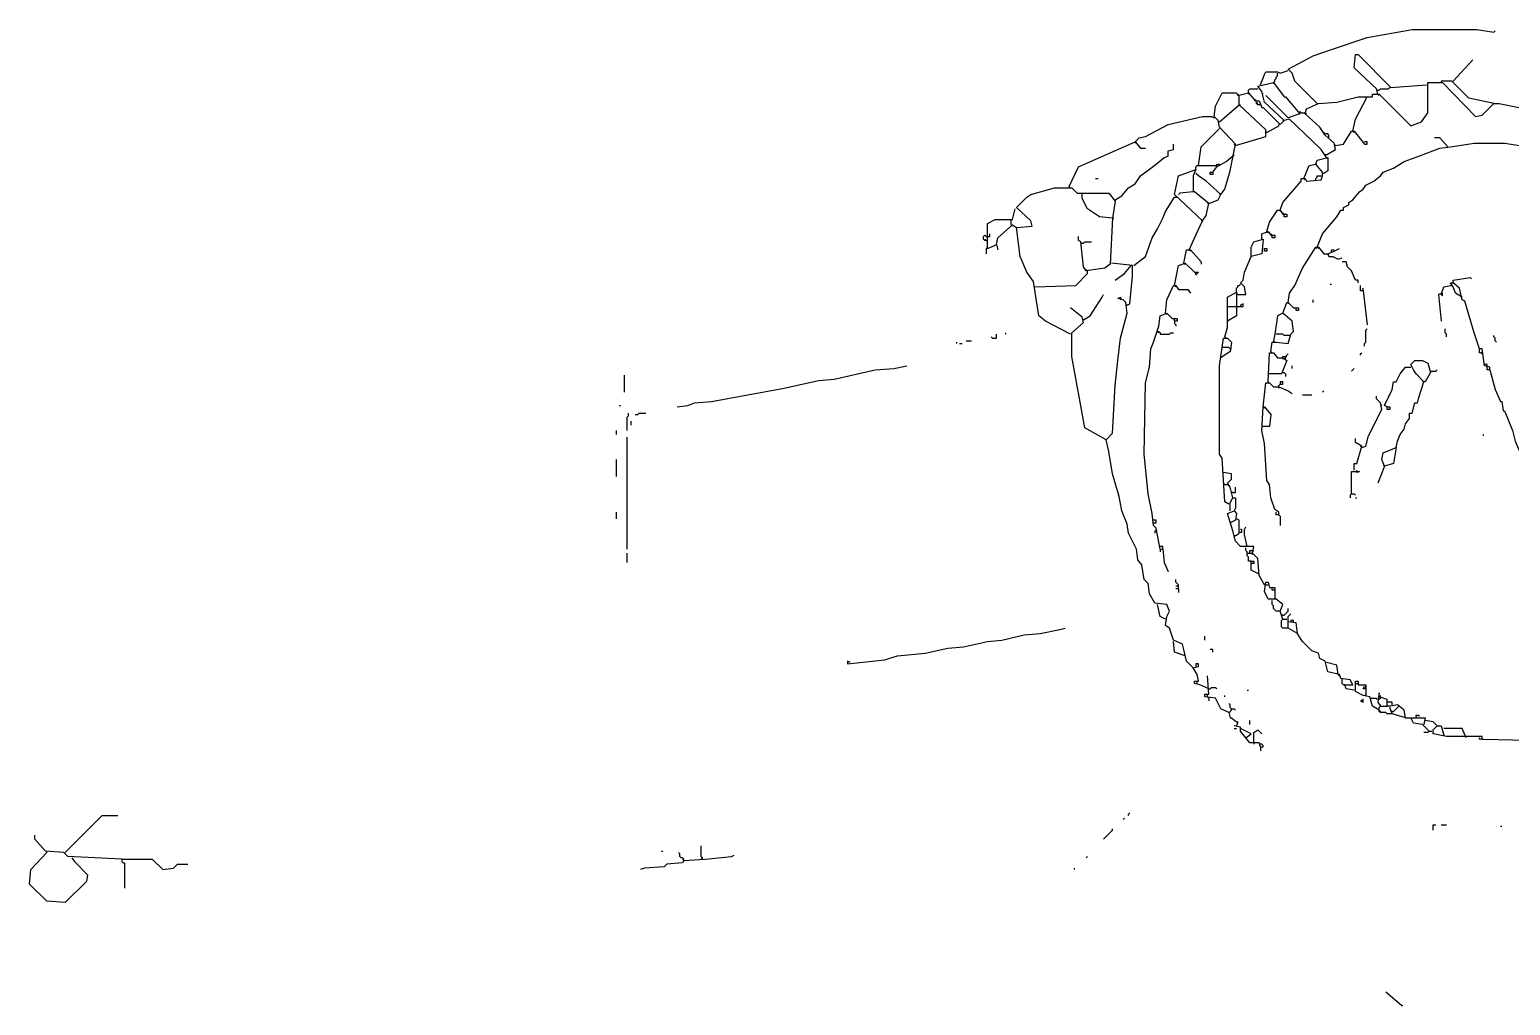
# Model space of a CAD drawing. Extents: x 0.05 to 7.07, y 0.03 to 9.65.
# Drawn here: x 0.054 to 3.252, y 4.214 to 6.322 of the extents above; entities that cross this region are included whole.
import ezdxf

# ---------------------------------------------------------------- set-up
doc = ezdxf.new("R2010")
doc.units = 0

msp = doc.modelspace()

# ---------------------------------------------------------------- linework, layer by layer
at = {"layer": 'PFV', "color": 0}
for points in [[(2.834758, 6.162393, 0), (2.786325, 6.210826, 0), (2.780627, 6.22792, 0), (2.77208, 6.236467, 0), (2.826211, 6.264957, 0), (2.866097, 6.279202, 0), (2.94302, 6.304843, 0), (3.039886, 6.321937, 0), (3.179487, 6.321937, 0), (3.216524, 6.316239, 0), (3.219373, 6.319088, 0)], [(2.965812, 6.182336, 0), (2.962963, 6.193732, 0), (2.91453, 6.239316, 0), (2.917379, 6.267806, 0), (2.923077, 6.267806, 0), (2.994302, 6.196581, 0), (3.071225, 6.202279, 0)], [(3.128205, 6.210826, 0), (3.17094, 6.25641, 0)], [(2.626781, 5.965812, 0), (2.635328, 5.977208, 0), (2.646724, 6.017094, 0), (2.65812, 6.074074, 0), (2.623932, 6.111111, 0), (2.621083, 6.125356, 0), (2.612536, 6.133903, 0), (2.615385, 6.156695, 0), (2.62963, 6.185185, 0), (2.660969, 6.185185, 0), (2.663818, 6.179487, 0), (2.68661, 6.185185, 0), (2.700855, 6.168091, 0), (2.709402, 6.168091, 0), (2.7151, 6.153846, 0), (2.717949, 6.153846, 0), (2.754986, 6.116809, 0), (2.763533, 6.125356, 0), (2.720798, 6.165242, 0), (2.7151, 6.188034, 0), (2.706553, 6.19943, 0), (2.740741, 6.207977, 0), (2.763533, 6.176638, 0), (2.766382, 6.176638, 0), (2.797721, 6.139601, 0), (2.77208, 6.131054, 0), (2.723647, 6.179487, 0)], [(2.712251, 6.202279, 0), (2.720798, 6.225071, 0), (2.723647, 6.230769, 0), (2.749288, 6.230769, 0), (2.754986, 6.22792, 0), (2.77208, 6.233618, 0)], [(2.740741, 6.207977, 0), (2.74359, 6.210826, 0), (2.74359, 6.213675, 0), (2.746439, 6.216524, 0), (2.746439, 6.219373, 0), (2.749288, 6.222222, 0), (2.749288, 6.22792, 0)], [(2.740741, 6.207977, 0), (2.740741, 6.205128, 0)], [(2.854701, 6.051282, 0), (2.874644, 6.062678, 0), (2.871795, 6.076923, 0), (2.851852, 6.094017, 0), (2.840456, 6.111111, 0), (2.809117, 6.139601, 0), (2.811966, 6.150997, 0), (2.837607, 6.162393, 0), (2.877493, 6.165242, 0), (2.923077, 6.176638, 0), (2.954416, 6.176638, 0), (2.954416, 6.182336, 0), (2.968661, 6.182336, 0), (3.037037, 6.11396, 0), (3.059829, 6.122507, 0), (3.074074, 6.14245, 0), (3.074074, 6.207977, 0), (3.105413, 6.207977, 0), (3.176638, 6.133903, 0), (3.190883, 6.136752, 0), (3.216524, 6.162393, 0), (3.22792, 6.162393, 0), (3.270655, 6.153846, 0)], [(3.216524, 6.162393, 0), (3.162393, 6.173789, 0), (3.125356, 6.210826, 0), (3.102564, 6.210826, 0)], [(3.102564, 6.210826, 0), (3.102564, 6.207977, 0)], [(2.65812, 6.071225, 0), (2.723647, 6.091168, 0), (2.723647, 6.105413, 0), (2.666667, 6.159544, 0), (2.666667, 6.179487, 0)], [(2.666667, 6.179487, 0), (2.663818, 6.182336, 0)], [(2.68661, 6.185185, 0), (2.68661, 6.190883, 0), (2.689459, 6.193732, 0), (2.706553, 6.193732, 0)], [(2.68661, 6.185185, 0), (2.68661, 6.182336, 0)], [(2.717949, 6.182336, 0), (2.7151, 6.185185, 0)], [(2.911681, 6.102564, 0), (2.917379, 6.128205, 0), (2.94302, 6.176638, 0)], [(2.965812, 6.190883, 0), (2.962963, 6.190883, 0)], [(2.965812, 6.190883, 0), (2.968661, 6.190883, 0), (2.97151, 6.193732, 0), (2.988604, 6.193732, 0), (2.991453, 6.196581, 0)], [(2.965812, 6.182336, 0), (2.968661, 6.179487, 0)], [(2.623932, 6.122507, 0), (2.666667, 6.159544, 0)], [(2.666667, 6.159544, 0), (2.669516, 6.159544, 0)], [(2.703704, 6.168091, 0), (2.700855, 6.17094, 0)], [(2.712251, 6.159544, 0), (2.706553, 6.159544, 0), (2.703704, 6.162393, 0), (2.703704, 6.165242, 0), (2.706553, 6.162393, 0)], [(2.712251, 6.159544, 0), (2.7151, 6.156695, 0)], [(2.797721, 6.14245, 0), (2.797721, 6.145299, 0), (2.80057, 6.14245, 0), (2.809117, 6.14245, 0)], [(2.809117, 6.14245, 0), (2.811966, 6.139601, 0)], [(2.834758, 6.162393, 0), (2.831909, 6.165242, 0)], [(2.441595, 6.079772, 0), (2.450142, 6.088319, 0), (2.464387, 6.091168, 0), (2.512821, 6.116809, 0), (2.586895, 6.133903, 0), (2.606838, 6.133903, 0), (2.612536, 6.131054, 0)], [(2.578348, 6.02849, 0), (2.584046, 6.068376, 0), (2.623932, 6.108262, 0)], [(2.623932, 6.122507, 0), (2.621083, 6.122507, 0)], [(2.726496, 6.099715, 0), (2.752137, 6.11396, 0), (2.752137, 6.116809, 0)], [(2.763533, 6.125356, 0), (2.760684, 6.125356, 0)], [(2.854701, 6.045584, 0), (2.843305, 6.062678, 0), (2.823362, 6.082621, 0), (2.774929, 6.128205, 0), (2.763533, 6.125356, 0)], [(2.299145, 5.982906, 0), (2.319088, 6.025641, 0), (2.339031, 6.034188, 0), (2.441595, 6.079772, 0), (2.452991, 6.065527, 0), (2.464387, 6.065527, 0)], [(2.441595, 6.079772, 0), (2.441595, 6.076923, 0)], [(2.726496, 6.099715, 0), (2.723647, 6.102564, 0)], [(2.834758, 5.851852, 0), (2.846154, 5.880342, 0), (2.877493, 5.917379, 0), (2.88604, 5.931624, 0), (2.891738, 5.931624, 0), (2.891738, 5.937322, 0), (2.903134, 5.94302, 0), (2.903134, 5.948718, 0), (2.911681, 5.954416, 0), (2.925926, 5.97151, 0), (2.934473, 5.977208, 0), (2.940171, 5.985755, 0), (2.957265, 5.994302, 0), (2.97151, 6.005698, 0), (2.977208, 6.014245, 0), (3, 6.022792, 0), (3.022792, 6.037037, 0), (3.054131, 6.048433, 0), (3.099715, 6.065527, 0), (3.122507, 6.068376, 0), (3.173789, 6.076923, 0), (3.239316, 6.076923, 0), (3.347578, 6.059829, 0)], [(2.851852, 6.096866, 0), (2.849003, 6.099715, 0)], [(2.860399, 6.088319, 0), (2.860399, 6.094017, 0), (2.85755, 6.096866, 0), (2.851852, 6.096866, 0)], [(2.874644, 6.071225, 0), (2.891738, 6.074074, 0), (2.908832, 6.102564, 0), (2.91453, 6.102564, 0), (2.937322, 6.074074, 0), (2.94302, 6.074074, 0), (2.94302, 6.079772, 0), (2.937322, 6.079772, 0)], [(2.911681, 6.102564, 0), (2.91453, 6.099715, 0)], [(3.116809, 6.068376, 0), (3.099715, 6.088319, 0), (3.088319, 6.088319, 0)], [(2.39886, 5.954416, 0), (2.413105, 5.962963, 0), (2.42735, 5.980057, 0), (2.441595, 5.988604, 0), (2.452991, 6.005698, 0), (2.487179, 6.031339, 0), (2.504274, 6.045584, 0), (2.512821, 6.048433, 0), (2.512821, 6.059829, 0), (2.524217, 6.062678, 0), (2.524217, 6.074074, 0)], [(2.609687, 6.014245, 0), (2.618234, 6.025641, 0), (2.638177, 6.037037, 0), (2.655271, 6.051282, 0)], [(2.65812, 6.071225, 0), (2.655271, 6.074074, 0)], [(2.754986, 5.931624, 0), (2.760684, 5.948718, 0), (2.80057, 5.994302, 0), (2.80057, 6, 0), (2.809117, 6, 0), (2.811966, 5.994302, 0), (2.843305, 5.997151, 0), (2.846154, 6.005698, 0), (2.846154, 6.014245, 0), (2.831909, 6.031339, 0), (2.834758, 6.039886, 0), (2.85755, 6.045584, 0), (2.85755, 6.017094, 0), (2.849003, 6.011396, 0)], [(2.854701, 6.051282, 0), (2.851852, 6.051282, 0)], [(2.854701, 6.045584, 0), (2.85755, 6.042735, 0)], [(2.874644, 6.071225, 0), (2.871795, 6.074074, 0)], [(3.116809, 6.068376, 0), (3.11396, 6.071225, 0)], [(2.558405, 5.846154, 0), (2.57265, 5.877493, 0), (2.586895, 5.908832, 0), (2.527066, 5.965812, 0), (2.535613, 6.005698, 0), (2.57265, 6.019943, 0), (2.566952, 6.005698, 0), (2.566952, 5.97151, 0), (2.538462, 5.968661, 0), (2.535613, 5.965812, 0)], [(2.57265, 6.019943, 0), (2.57265, 6.025641, 0), (2.575499, 6.02849, 0), (2.618234, 6.02849, 0), (2.621083, 6.031339, 0), (2.623932, 6.031339, 0), (2.623932, 6.02849, 0)], [(2.609687, 6.014245, 0), (2.609687, 6.008547, 0), (2.603989, 6.008547, 0), (2.603989, 6.014245, 0), (2.609687, 6.014245, 0)], [(2.618234, 6.02849, 0), (2.618234, 6.031339, 0)], [(2.806268, 6, 0), (2.817664, 6.02849, 0), (2.831909, 6.031339, 0)], [(2.299145, 5.982906, 0), (2.301994, 5.980057, 0)], [(2.356125, 6, 0), (2.361823, 6, 0)], [(2.60114, 5.945869, 0), (2.621083, 5.954416, 0), (2.626781, 5.965812, 0), (2.595442, 5.994302, 0), (2.578348, 6.005698, 0), (2.57265, 6.011396, 0)], [(2.806268, 6, 0), (2.809117, 5.997151, 0)], [(2.831909, 5.997151, 0), (2.831909, 6, 0), (2.834758, 6.002849, 0), (2.834758, 6.005698, 0), (2.843305, 6.005698, 0)], [(2.849003, 6.011396, 0), (2.846154, 6.011396, 0)], [(2.301994, 5.663818, 0), (2.247863, 5.692308, 0), (2.233618, 5.703704, 0), (2.222222, 5.777778, 0), (2.207977, 5.797721, 0), (2.193732, 5.831909, 0), (2.185185, 5.894587, 0), (2.219373, 5.897436, 0), (2.216524, 5.908832, 0), (2.185185, 5.937322, 0), (2.207977, 5.960114, 0), (2.216524, 5.965812, 0), (2.267806, 5.980057, 0), (2.304843, 5.980057, 0), (2.316239, 5.968661, 0), (2.384615, 5.968661, 0), (2.39886, 5.951567, 0), (2.393162, 5.91453, 0), (2.387464, 5.814815, 0), (2.376068, 5.806268, 0), (2.336182, 5.80057, 0), (2.330484, 5.809117, 0), (2.324786, 5.863248, 0), (2.319088, 5.866097, 0), (2.319088, 5.874644, 0)], [(2.393162, 5.91453, 0), (2.364672, 5.917379, 0), (2.339031, 5.934473, 0), (2.327635, 5.957265, 0), (2.327635, 5.968661, 0)], [(2.438746, 5.811966, 0), (2.464387, 5.831909, 0), (2.478632, 5.871795, 0), (2.490028, 5.891738, 0), (2.501425, 5.91453, 0), (2.507123, 5.928775, 0), (2.527066, 5.960114, 0), (2.532764, 5.960114, 0)], [(2.586895, 5.908832, 0), (2.595442, 5.920228, 0), (2.60114, 5.945869, 0), (2.569801, 5.97151, 0), (2.566952, 5.97151, 0)], [(2.626781, 5.965812, 0), (2.623932, 5.965812, 0)], [(2.122507, 5.849003, 0), (2.122507, 5.903134, 0), (2.139601, 5.911681, 0), (2.176638, 5.911681, 0), (2.182336, 5.934473, 0)], [(2.60114, 5.945869, 0), (2.598291, 5.945869, 0)], [(2.726496, 5.88604, 0), (2.732194, 5.905983, 0), (2.749288, 5.931624, 0), (2.754986, 5.931624, 0), (2.760684, 5.923077, 0), (2.769231, 5.923077, 0), (2.769231, 5.917379, 0), (2.763533, 5.917379, 0), (2.763533, 5.923077, 0)], [(2.754986, 5.931624, 0), (2.754986, 5.928775, 0)], [(2.763533, 5.923077, 0), (2.760684, 5.925926, 0)], [(2.14245, 5.85755, 0), (2.145299, 5.871795, 0), (2.176638, 5.900285, 0), (2.185185, 5.894587, 0)], [(2.173789, 5.900285, 0), (2.173789, 5.911681, 0)], [(2.173789, 5.900285, 0), (2.176638, 5.897436, 0)], [(2.393162, 5.91453, 0), (2.396011, 5.91453, 0)], [(2.586895, 5.908832, 0), (2.584046, 5.908832, 0)], [(2.7151, 5.868946, 0), (2.7151, 5.880342, 0), (2.729345, 5.88604, 0), (2.735043, 5.877493, 0), (2.74359, 5.877493, 0), (2.74359, 5.871795, 0), (2.737892, 5.871795, 0), (2.737892, 5.877493, 0)], [(2.726496, 5.88604, 0), (2.729345, 5.883191, 0)], [(2.119658, 5.866097, 0), (2.116809, 5.866097, 0), (2.11396, 5.868946, 0), (2.11396, 5.874644, 0), (2.116809, 5.877493, 0), (2.119658, 5.874644, 0), (2.122507, 5.874644, 0)], [(2.119658, 5.866097, 0), (2.116809, 5.868946, 0)], [(2.119658, 5.866097, 0), (2.122507, 5.866097, 0)], [(2.122507, 5.874644, 0), (2.128205, 5.874644, 0), (2.128205, 5.880342, 0)], [(2.122507, 5.849003, 0), (2.136752, 5.854701, 0), (2.14245, 5.85755, 0), (2.145299, 5.846154, 0)], [(2.327635, 5.860399, 0), (2.324786, 5.860399, 0)], [(2.327635, 5.860399, 0), (2.330484, 5.860399, 0), (2.333333, 5.863248, 0), (2.347578, 5.863248, 0)], [(2.663818, 5.749288, 0), (2.680912, 5.749288, 0), (2.678063, 5.766382, 0), (2.669516, 5.774929, 0), (2.675214, 5.780627, 0), (2.678063, 5.797721, 0), (2.692308, 5.831909, 0), (2.692308, 5.851852, 0), (2.698006, 5.863248, 0), (2.717949, 5.868946, 0), (2.7151, 5.837607, 0), (2.692308, 5.831909, 0)], [(2.737892, 5.877493, 0), (2.735043, 5.880342, 0)], [(2.122507, 5.849003, 0), (2.119658, 5.849003, 0), (2.119658, 5.837607, 0)], [(2.547009, 5.817664, 0), (2.552707, 5.846154, 0), (2.561254, 5.846154, 0), (2.584046, 5.820513, 0), (2.584046, 5.814815, 0)], [(2.558405, 5.846154, 0), (2.561254, 5.843305, 0)], [(2.720798, 5.843305, 0), (2.720798, 5.849003, 0), (2.726496, 5.849003, 0), (2.726496, 5.843305, 0), (2.720798, 5.843305, 0)], [(2.77208, 5.732194, 0), (2.774929, 5.752137, 0), (2.786325, 5.769231, 0), (2.803419, 5.806268, 0), (2.831909, 5.851852, 0), (2.837607, 5.851852, 0), (2.849003, 5.837607, 0), (2.85755, 5.837607, 0), (2.860399, 5.831909, 0), (2.868946, 5.831909, 0), (2.880342, 5.826211, 0), (2.888889, 5.82906, 0)], [(2.834758, 5.851852, 0), (2.831909, 5.849003, 0)], [(2.834758, 5.851852, 0), (2.837607, 5.849003, 0)], [(2.85755, 5.837607, 0), (2.871795, 5.843305, 0), (2.883191, 5.849003, 0)], [(2.85755, 5.837607, 0), (2.85755, 5.834758, 0)], [(2.866097, 5.840456, 0), (2.866097, 5.846154, 0), (2.871795, 5.846154, 0)], [(2.923077, 5.774929, 0), (2.923077, 5.780627, 0), (2.917379, 5.780627, 0), (2.908832, 5.80057, 0), (2.900285, 5.809117, 0), (2.897436, 5.820513, 0), (2.888889, 5.820513, 0)], [(2.225071, 5.766382, 0), (2.31339, 5.769231, 0), (2.339031, 5.794872, 0), (2.339031, 5.80057, 0)], [(2.339031, 5.80057, 0), (2.336182, 5.803419, 0)], [(2.424501, 5.726496, 0), (2.430199, 5.729345, 0), (2.435897, 5.789174, 0), (2.435897, 5.811966, 0), (2.390313, 5.817664, 0)], [(2.39886, 5.780627, 0), (2.418803, 5.794872, 0), (2.433048, 5.811966, 0)], [(2.527066, 5.769231, 0), (2.535613, 5.811966, 0), (2.549858, 5.817664, 0), (2.569801, 5.797721, 0), (2.578348, 5.797721, 0), (2.57265, 5.792023, 0), (2.57265, 5.797721, 0)], [(2.547009, 5.817664, 0), (2.549858, 5.814815, 0)], [(2.507123, 5.709402, 0), (2.509972, 5.737892, 0), (2.524217, 5.769231, 0), (2.529915, 5.769231, 0), (2.535613, 5.760684, 0), (2.555556, 5.760684, 0), (2.561254, 5.752137, 0)], [(2.527066, 5.769231, 0), (2.529915, 5.766382, 0)], [(2.660969, 5.754986, 0), (2.660969, 5.763533, 0), (2.663818, 5.766382, 0), (2.663818, 5.769231, 0), (2.666667, 5.769231, 0), (2.669516, 5.77208, 0)], [(2.863248, 5.77208, 0), (2.866097, 5.77208, 0)], [(2.934473, 5.757835, 0), (2.928775, 5.757835, 0), (2.928775, 5.769231, 0)], [(2.934473, 5.757835, 0), (2.934473, 5.763533, 0)], [(2.934473, 5.757835, 0), (2.94302, 5.683761, 0)], [(3.102564, 5.749288, 0), (3.108262, 5.766382, 0), (3.122507, 5.769231, 0)], [(3.148148, 5.74359, 0), (3.133903, 5.752137, 0), (3.128205, 5.766382, 0), (3.122507, 5.774929, 0), (3.128205, 5.774929, 0)], [(3.122507, 5.769231, 0), (3.125356, 5.769231, 0)], [(3.207977, 5.586895, 0), (3.207977, 5.592593, 0), (3.196581, 5.595442, 0), (3.190883, 5.632479, 0), (3.185185, 5.632479, 0), (3.173789, 5.666667, 0), (3.153846, 5.735043, 0), (3.148148, 5.737892, 0), (3.14245, 5.763533, 0), (3.128205, 5.774929, 0), (3.128205, 5.780627, 0), (3.165242, 5.786325, 0), (3.168091, 5.783476, 0)], [(3.128205, 5.774929, 0), (3.131054, 5.774929, 0)], [(2.330484, 5.695157, 0), (2.344729, 5.703704, 0), (2.37037, 5.74359, 0), (2.373219, 5.749288, 0)], [(2.566952, 4.94302, 0), (2.552707, 4.957265, 0), (2.547009, 4.982906, 0), (2.54416, 4.994302, 0), (2.524217, 5.002849, 0), (2.51567, 5.02849, 0), (2.507123, 5.034188, 0), (2.509972, 5.054131, 0), (2.51567, 5.065527, 0), (2.509972, 5.079772, 0), (2.48433, 5.082621, 0), (2.472934, 5.102564, 0), (2.470085, 5.125356, 0), (2.461538, 5.133903, 0), (2.45584, 5.165242, 0), (2.447293, 5.176638, 0), (2.444444, 5.19943, 0), (2.42735, 5.233618, 0), (2.424501, 5.253561, 0), (2.413105, 5.282051, 0), (2.407407, 5.31339, 0), (2.393162, 5.361823, 0), (2.384615, 5.410256, 0), (2.378917, 5.435897, 0), (2.393162, 5.450142, 0), (2.39886, 5.552707, 0), (2.404558, 5.606838, 0), (2.410256, 5.655271, 0), (2.424501, 5.709402, 0), (2.421652, 5.732194, 0), (2.415954, 5.737892, 0), (2.404558, 5.740741, 0), (2.410256, 5.74359, 0), (2.410256, 5.737892, 0)], [(2.424501, 5.726496, 0), (2.421652, 5.729345, 0)], [(2.635328, 5.65812, 0), (2.641026, 5.678063, 0), (2.641026, 5.74359, 0), (2.660969, 5.754986, 0), (2.660969, 5.703704, 0), (2.641026, 5.692308, 0)], [(2.663818, 5.749288, 0), (2.660969, 5.752137, 0), (2.660969, 5.754986, 0)], [(2.663818, 5.723647, 0), (2.675214, 5.723647, 0), (2.675214, 5.729345, 0), (2.669516, 5.726496, 0)], [(2.669516, 5.726496, 0), (2.669516, 5.723647, 0)], [(2.760684, 5.709402, 0), (2.769231, 5.732194, 0), (2.77208, 5.732194, 0), (2.783476, 5.720798, 0), (2.794872, 5.720798, 0), (2.794872, 5.7151, 0), (2.789174, 5.7151, 0), (2.789174, 5.720798, 0)], [(2.77208, 5.732194, 0), (2.77208, 5.729345, 0)], [(2.826211, 5.732194, 0), (2.826211, 5.737892, 0)], [(3.102564, 5.749288, 0), (3.105413, 5.746439, 0), (3.105413, 5.752137, 0), (3.096866, 5.749288, 0), (3.102564, 5.692308, 0)], [(2.378917, 5.435897, 0), (2.333333, 5.461538, 0), (2.304843, 5.615385, 0), (2.304843, 5.649573, 0), (2.304843, 5.666667, 0), (2.330484, 5.689459, 0), (2.327635, 5.700855, 0), (2.301994, 5.720798, 0)], [(2.330484, 5.695157, 0), (2.327635, 5.698006, 0)], [(2.495726, 5.19943, 0), (2.487179, 5.245014, 0), (2.481481, 5.250712, 0), (2.478632, 5.276353, 0), (2.470085, 5.319088, 0), (2.461538, 5.404558, 0), (2.464387, 5.558405, 0), (2.472934, 5.592593, 0), (2.475783, 5.632479, 0), (2.481481, 5.646724, 0), (2.492877, 5.680912, 0), (2.495726, 5.703704, 0), (2.509972, 5.709402, 0), (2.521368, 5.698006, 0), (2.532764, 5.698006, 0), (2.532764, 5.692308, 0), (2.527066, 5.692308, 0), (2.527066, 5.698006, 0)], [(2.507123, 5.709402, 0), (2.509972, 5.706553, 0)], [(2.641026, 5.723647, 0), (2.663818, 5.723647, 0)], [(2.735043, 5.626781, 0), (2.737892, 5.646724, 0), (2.746439, 5.646724, 0), (2.77208, 5.643875, 0), (2.777778, 5.663818, 0), (2.783476, 5.669516, 0), (2.780627, 5.692308, 0), (2.760684, 5.709402, 0), (2.749288, 5.703704, 0), (2.74359, 5.663818, 0), (2.740741, 5.649573, 0)], [(2.760684, 5.709402, 0), (2.763533, 5.706553, 0)], [(2.133903, 5.655271, 0), (2.14245, 5.655271, 0), (2.14245, 5.663818, 0)], [(2.162393, 5.663818, 0), (2.162393, 5.666667, 0)], [(2.490028, 5.669516, 0), (2.492877, 5.669516, 0), (2.495726, 5.666667, 0), (2.495726, 5.663818, 0), (2.51567, 5.663818, 0), (2.518519, 5.666667, 0), (2.524217, 5.666667, 0)], [(2.490028, 5.669516, 0), (2.492877, 5.666667, 0)], [(2.527066, 5.692308, 0), (2.527066, 5.68661, 0), (2.529915, 5.683761, 0), (2.529915, 5.680912, 0)], [(2.774929, 5.660969, 0), (2.763533, 5.660969, 0), (2.760684, 5.663818, 0), (2.746439, 5.663818, 0)], [(2.937322, 5.638177, 0), (2.937322, 5.643875, 0), (2.940171, 5.646724, 0), (2.940171, 5.672365, 0), (2.94302, 5.675214, 0)], [(3.11396, 5.65812, 0), (3.11396, 5.663818, 0), (3.111111, 5.666667, 0), (3.111111, 5.675214, 0)], [(3.222222, 5.646724, 0), (3.219373, 5.649573, 0), (3.219373, 5.655271, 0), (3.216524, 5.65812, 0), (3.216524, 5.660969, 0)], [(2.05698, 5.643875, 0), (2.05698, 5.646724, 0)], [(2.062678, 5.643875, 0), (2.068376, 5.643875, 0)], [(2.076923, 5.649573, 0), (2.088319, 5.649573, 0)], [(2.133903, 5.655271, 0), (2.131054, 5.65812, 0)], [(2.643875, 5.296296, 0), (2.635328, 5.301994, 0), (2.62963, 5.396011, 0), (2.623932, 5.404558, 0), (2.623932, 5.595442, 0), (2.632479, 5.655271, 0), (2.641026, 5.655271, 0), (2.649573, 5.646724, 0), (2.646724, 5.626781, 0), (2.626781, 5.612536, 0)], [(2.649573, 5.632479, 0), (2.646724, 5.632479, 0), (2.643875, 5.635328, 0), (2.62963, 5.635328, 0)], [(2.635328, 5.65812, 0), (2.638177, 5.655271, 0)], [(2.740741, 5.649573, 0), (2.74359, 5.646724, 0)], [(3.190883, 5.623932, 0), (3.190883, 5.621083, 0), (3.188034, 5.623932, 0), (3.185185, 5.623932, 0), (3.185185, 5.632479, 0)], [(2.729345, 5.561254, 0), (2.732194, 5.623932, 0), (2.740741, 5.623932, 0), (2.749288, 5.612536, 0), (2.760684, 5.612536, 0), (2.769231, 5.606838, 0), (2.763533, 5.592593, 0), (2.757835, 5.578348, 0), (2.729345, 5.578348, 0)], [(2.735043, 5.626781, 0), (2.737892, 5.623932, 0)], [(2.760684, 5.612536, 0), (2.760684, 5.615385, 0), (2.766382, 5.615385, 0)], [(2.760684, 5.612536, 0), (2.760684, 5.609687, 0)], [(2.766382, 5.609687, 0), (2.766382, 5.615385, 0), (2.769231, 5.618234, 0), (2.77208, 5.621083, 0)], [(2.766382, 5.615385, 0), (2.769231, 5.615385, 0)], [(2.928775, 5.618234, 0), (2.928775, 5.621083, 0), (2.931624, 5.623932, 0)], [(3.005698, 5.418803, 0), (3.008547, 5.433048, 0), (3.014245, 5.447293, 0), (3.022792, 5.458689, 0), (3.025641, 5.470085, 0), (3.034188, 5.481481, 0), (3.034188, 5.492877, 0), (3.039886, 5.492877, 0), (3.045584, 5.51567, 0), (3.051282, 5.51567, 0), (3.054131, 5.527066, 0), (3.065527, 5.561254, 0), (3.048433, 5.578348, 0), (3.042735, 5.586895, 0), (3.037037, 5.598291, 0), (3.045584, 5.606838, 0), (3.062678, 5.606838, 0), (3.074074, 5.60114, 0), (3.079772, 5.581197, 0), (3.068376, 5.561254, 0), (3.065527, 5.561254, 0)], [(3.202279, 5.592593, 0), (3.202279, 5.598291, 0), (3.196581, 5.598291, 0)], [(1.339031, 5.538462, 0), (1.339031, 5.575499, 0)], [(1.452991, 5.507123, 0), (1.475783, 5.509972, 0), (1.490028, 5.51567, 0), (1.527066, 5.518519, 0), (1.683761, 5.547009, 0), (1.757835, 5.564103, 0), (1.792023, 5.566952, 0), (1.880342, 5.586895, 0), (1.920228, 5.589744, 0), (1.948718, 5.595442, 0)], [(2.760684, 5.581197, 0), (2.763533, 5.581197, 0), (2.766382, 5.578348, 0), (2.766382, 5.57265, 0)], [(2.780627, 5.589744, 0), (2.780627, 5.595442, 0)], [(2.908832, 5.584046, 0), (2.911681, 5.586895, 0), (2.91453, 5.589744, 0)], [(2.985755, 5.507123, 0), (2.991453, 5.507123, 0), (2.991453, 5.501425, 0), (2.985755, 5.501425, 0), (2.985755, 5.507123, 0), (2.980057, 5.509972, 0), (2.997151, 5.54416, 0), (3, 5.561254, 0), (3.005698, 5.561254, 0), (3.014245, 5.578348, 0), (3.025641, 5.592593, 0), (3.037037, 5.592593, 0)], [(3.079772, 5.584046, 0), (3.091168, 5.584046, 0), (3.094017, 5.586895, 0)], [(3.207977, 5.586895, 0), (3.202279, 5.586895, 0), (3.202279, 5.592593, 0)], [(3.207977, 5.586895, 0), (3.219373, 5.54416, 0), (3.230769, 5.518519, 0), (3.233618, 5.518519, 0), (3.236467, 5.498575, 0), (3.239316, 5.498575, 0), (3.25641, 5.45584, 0), (3.262108, 5.433048, 0), (3.282051, 5.387464, 0), (3.2849, 5.387464, 0), (3.287749, 5.367521, 0), (3.316239, 5.293447, 0), (3.319088, 5.293447, 0), (3.327635, 5.270655, 0), (3.336182, 5.245014, 0), (3.34188, 5.22792, 0)], [(2.717949, 5.507123, 0), (2.723647, 5.558405, 0), (2.732194, 5.558405, 0), (2.740741, 5.549858, 0), (2.752137, 5.549858, 0), (2.77208, 5.541311, 0), (2.780627, 5.535613, 0)], [(2.729345, 5.561254, 0), (2.729345, 5.558405, 0)], [(2.752137, 5.549858, 0), (2.752137, 5.552707, 0), (2.754986, 5.555556, 0), (2.760684, 5.555556, 0), (2.760684, 5.561254, 0), (2.754986, 5.561254, 0), (2.754986, 5.555556, 0)], [(2.752137, 5.549858, 0), (2.752137, 5.547009, 0)], [(2.803419, 5.532764, 0), (2.823362, 5.532764, 0)], [(2.846154, 5.538462, 0), (2.849003, 5.541311, 0)], [(3.065527, 5.561254, 0), (3.062678, 5.561254, 0)], [(1.327635, 5.509972, 0), (1.330484, 5.509972, 0)], [(2.752137, 5.273504, 0), (2.752137, 5.279202, 0), (2.74359, 5.2849, 0), (2.735043, 5.310541, 0), (2.732194, 5.339031, 0), (2.726496, 5.347578, 0), (2.720798, 5.42735, 0), (2.7151, 5.45584, 0), (2.717949, 5.507123, 0), (2.720798, 5.507123, 0), (2.735043, 5.490028, 0), (2.732194, 5.464387, 0), (2.7151, 5.464387, 0)], [(2.717949, 5.507123, 0), (2.720798, 5.504274, 0)], [(2.931624, 5.418803, 0), (2.940171, 5.421652, 0), (2.945869, 5.444444, 0), (2.974359, 5.501425, 0), (2.97151, 5.51567, 0), (2.962963, 5.524217, 0), (2.962963, 5.529915, 0)], [(2.974359, 5.509972, 0), (2.97151, 5.512821, 0)], [(1.344729, 5.45584, 0), (1.344729, 5.48433, 0), (1.347578, 5.487179, 0), (1.347578, 5.492877, 0)], [(1.353276, 5.467236, 0), (1.353276, 5.475783, 0)], [(1.361823, 5.490028, 0), (1.367521, 5.490028, 0), (1.37037, 5.492877, 0), (1.384615, 5.492877, 0)], [(1.321937, 5.447293, 0), (1.321937, 5.45584, 0)], [(1.344729, 5.19943, 0), (1.344729, 5.441595, 0)], [(2.91453, 5.37037, 0), (2.91453, 5.384615, 0), (2.920228, 5.384615, 0), (2.931624, 5.421652, 0), (2.917379, 5.430199, 0), (2.917379, 5.438746, 0)], [(3.193732, 5.444444, 0), (3.193732, 5.447293, 0)], [(2.931624, 5.418803, 0), (2.928775, 5.421652, 0)], [(2.980057, 5.378917, 0), (2.974359, 5.393162, 0), (2.977208, 5.407407, 0), (3.005698, 5.418803, 0), (3, 5.384615, 0), (2.980057, 5.378917, 0), (2.977208, 5.381766, 0)], [(1.321937, 5.356125, 0), (1.321937, 5.393162, 0)], [(2.980057, 5.378917, 0), (2.965812, 5.34188, 0)], [(2.652422, 5.310541, 0), (2.646724, 5.333333, 0), (2.641026, 5.34188, 0), (2.649573, 5.350427, 0), (2.649573, 5.361823, 0), (2.632479, 5.364672, 0)], [(2.635328, 5.339031, 0), (2.632479, 5.34188, 0)], [(2.908832, 5.319088, 0), (2.908832, 5.367521, 0), (2.925926, 5.367521, 0), (2.920228, 5.364672, 0), (2.920228, 5.37037, 0)], [(2.635328, 5.339031, 0), (2.641026, 5.339031, 0)], [(2.641026, 5.339031, 0), (2.643875, 5.336182, 0)], [(2.646724, 5.282051, 0), (2.646724, 5.299145, 0), (2.652422, 5.310541, 0), (2.65812, 5.310541, 0), (2.65812, 5.287749, 0), (2.655271, 5.282051, 0)], [(2.652422, 5.321937, 0), (2.649573, 5.321937, 0)], [(2.652422, 5.321937, 0), (2.65812, 5.321937, 0), (2.65812, 5.333333, 0)], [(2.908832, 5.319088, 0), (2.905983, 5.316239, 0), (2.905983, 5.310541, 0)], [(2.908832, 5.319088, 0), (2.91453, 5.319088, 0), (2.917379, 5.316239, 0)], [(2.917379, 5.310541, 0), (2.920228, 5.310541, 0)], [(1.321937, 5.264957, 0), (1.321937, 5.279202, 0)], [(2.720798, 5.122507, 0), (2.709402, 5.14245, 0), (2.706553, 5.179487, 0), (2.695157, 5.190883, 0), (2.698006, 5.205128, 0), (2.669516, 5.205128, 0), (2.65812, 5.216524, 0), (2.652422, 5.239316, 0), (2.641026, 5.276353, 0), (2.655271, 5.282051, 0), (2.660969, 5.276353, 0), (2.65812, 5.262108, 0), (2.646724, 5.25641, 0)], [(2.752137, 5.273504, 0), (2.746439, 5.273504, 0), (2.746439, 5.279202, 0)], [(2.481481, 5.25641, 0), (2.487179, 5.25641, 0), (2.487179, 5.262108, 0), (2.481481, 5.262108, 0)], [(2.65812, 5.22792, 0), (2.666667, 5.233618, 0), (2.666667, 5.262108, 0), (2.660969, 5.264957, 0)], [(2.683761, 5.205128, 0), (2.678063, 5.230769, 0), (2.678063, 5.242165, 0), (2.680912, 5.247863, 0)], [(2.752137, 5.273504, 0), (2.754986, 5.270655, 0), (2.754986, 5.250712, 0)], [(2.487179, 5.239316, 0), (2.48433, 5.239316, 0), (2.48433, 5.233618, 0)], [(2.65812, 5.22792, 0), (2.655271, 5.22792, 0)], [(2.666667, 5.236467, 0), (2.672365, 5.236467, 0), (2.672365, 5.242165, 0), (2.669516, 5.242165, 0)], [(1.344729, 5.17094, 0), (1.344729, 5.190883, 0)], [(2.501425, 5.19943, 0), (2.501425, 5.205128, 0), (2.495726, 5.205128, 0)], [(2.495726, 5.19943, 0), (2.501425, 5.19943, 0), (2.504274, 5.17094, 0), (2.512821, 5.150997, 0)], [(2.495726, 5.19943, 0), (2.495726, 5.193732, 0)], [(2.692308, 5.173789, 0), (2.68661, 5.173789, 0), (2.68661, 5.182336, 0), (2.683761, 5.185185, 0), (2.683761, 5.193732, 0), (2.680912, 5.196581, 0), (2.680912, 5.202279, 0)], [(2.683761, 5.190883, 0), (2.692308, 5.190883, 0), (2.695157, 5.188034, 0), (2.695157, 5.190883, 0)], [(2.689459, 5.190883, 0), (2.689459, 5.196581, 0), (2.695157, 5.196581, 0)], [(2.695157, 5.196581, 0), (2.698006, 5.196581, 0)], [(2.709402, 5.145299, 0), (2.692308, 5.153846, 0), (2.692308, 5.173789, 0), (2.698006, 5.173789, 0), (2.698006, 5.168091, 0), (2.692308, 5.168091, 0)], [(2.535613, 5.11396, 0), (2.535613, 5.122507, 0), (2.532764, 5.125356, 0), (2.529915, 5.128205, 0), (2.529915, 5.133903, 0)], [(2.535613, 5.119658, 0), (2.529915, 5.119658, 0)], [(2.760684, 5.048433, 0), (2.754986, 5.065527, 0), (2.760684, 5.079772, 0), (2.746439, 5.091168, 0), (2.729345, 5.091168, 0), (2.720798, 5.108262, 0), (2.723647, 5.128205, 0), (2.729345, 5.128205, 0), (2.732194, 5.116809, 0), (2.74359, 5.116809, 0), (2.74359, 5.091168, 0)], [(2.720798, 5.122507, 0), (2.729345, 5.122507, 0)], [(2.74359, 5.111111, 0), (2.737892, 5.111111, 0), (2.737892, 5.116809, 0)], [(2.535613, 5.11396, 0), (2.529915, 5.11396, 0)], [(2.535613, 5.11396, 0), (2.535613, 5.105413, 0)], [(2.754986, 5.065527, 0), (2.746439, 5.065527, 0), (2.74359, 5.068376, 0), (2.740741, 5.071225, 0), (2.740741, 5.076923, 0), (2.737892, 5.079772, 0), (2.737892, 5.088319, 0)], [(2.507123, 5.048433, 0), (2.495726, 5.054131, 0), (2.490028, 5.079772, 0)], [(2.760684, 5.05698, 0), (2.757835, 5.05698, 0)], [(2.760684, 5.05698, 0), (2.763533, 5.05698, 0), (2.766382, 5.059829, 0), (2.769231, 5.062678, 0), (2.77208, 5.065527, 0), (2.77208, 5.071225, 0)], [(2.91453, 4.894587, 0), (2.897436, 4.897436, 0), (2.894587, 4.905983, 0), (2.911681, 4.905983, 0), (2.905983, 4.917379, 0), (2.88604, 4.920228, 0), (2.883191, 4.928775, 0), (2.85755, 4.934473, 0), (2.851852, 4.957265, 0), (2.840456, 4.962963, 0), (2.837607, 4.974359, 0), (2.823362, 4.980057, 0), (2.803419, 5, 0), (2.797721, 5.008547, 0), (2.792023, 5.017094, 0), (2.789174, 5.039886, 0), (2.77208, 5.042735, 0), (2.77208, 5.054131, 0), (2.777778, 5.059829, 0)], [(1.826211, 4.954416, 0), (1.820513, 4.957265, 0), (1.820513, 4.951567, 0), (1.900285, 4.960114, 0), (1.928775, 4.968661, 0), (1.988604, 4.974359, 0), (2.037037, 4.985755, 0), (2.071225, 4.988604, 0), (2.122507, 5, 0), (2.153846, 5.002849, 0), (2.202279, 5.014245, 0), (2.236467, 5.017094, 0), (2.279202, 5.025641, 0), (2.290598, 5.02849, 0)], [(2.77208, 5.02849, 0), (2.760684, 5.02849, 0), (2.757835, 5.031339, 0), (2.757835, 5.045584, 0), (2.760684, 5.048433, 0), (2.769231, 5.048433, 0)], [(2.792023, 5.017094, 0), (2.77208, 5.02849, 0), (2.77208, 5.042735, 0)], [(2.783476, 5.039886, 0), (2.783476, 5.045584, 0), (2.777778, 5.045584, 0), (2.777778, 5.042735, 0)], [(2.549858, 4.968661, 0), (2.527066, 4.977208, 0), (2.524217, 5, 0)], [(2.592593, 5.002849, 0), (2.592593, 5.011396, 0)], [(2.609687, 4.977208, 0), (2.609687, 4.982906, 0), (2.603989, 4.982906, 0)], [(2.566952, 4.94302, 0), (2.564103, 4.945869, 0)], [(2.60114, 4.897436, 0), (2.581197, 4.905983, 0), (2.569801, 4.908832, 0), (2.569801, 4.91453, 0), (2.578348, 4.91453, 0), (2.575499, 4.928775, 0), (2.566952, 4.94302, 0), (2.578348, 4.945869, 0), (2.578348, 4.951567, 0), (2.57265, 4.951567, 0), (2.57265, 4.945869, 0)], [(2.643875, 4.846154, 0), (2.626781, 4.854701, 0), (2.615385, 4.877493, 0), (2.592593, 4.880342, 0), (2.592593, 4.88604, 0), (2.60114, 4.88604, 0), (2.598291, 4.925926, 0)], [(2.880342, 4.928775, 0), (2.877493, 4.948718, 0), (2.854701, 4.954416, 0)], [(2.880342, 4.928775, 0), (2.883191, 4.925926, 0)], [(2.575499, 4.908832, 0), (2.575499, 4.91453, 0)], [(2.60114, 4.897436, 0), (2.603989, 4.897436, 0), (2.606838, 4.900285, 0), (2.615385, 4.900285, 0), (2.618234, 4.897436, 0)], [(2.683761, 4.894587, 0), (2.68661, 4.894587, 0)], [(2.894587, 4.905983, 0), (2.891738, 4.905983, 0), (2.888889, 4.908832, 0), (2.888889, 4.920228, 0)], [(2.968661, 4.851852, 0), (2.954416, 4.860399, 0), (2.948718, 4.880342, 0), (2.934473, 4.883191, 0), (2.917379, 4.891738, 0), (2.917379, 4.91453, 0), (2.923077, 4.91453, 0), (2.923077, 4.905983, 0), (2.940171, 4.905983, 0), (2.940171, 4.897436, 0), (2.934473, 4.897436, 0), (2.937322, 4.903134, 0), (2.940171, 4.897436, 0)], [(2.917379, 4.908832, 0), (2.923077, 4.908832, 0)], [(2.940171, 4.897436, 0), (2.940171, 4.883191, 0), (2.937322, 4.883191, 0)], [(2.598291, 4.880342, 0), (2.598291, 4.88604, 0)], [(2.598291, 4.880342, 0), (2.60114, 4.877493, 0), (2.60114, 4.871795, 0)], [(2.635328, 4.880342, 0), (2.635328, 4.883191, 0)], [(2.643875, 4.846154, 0), (2.646724, 4.849003, 0), (2.649573, 4.851852, 0), (2.649573, 4.854701, 0), (2.646724, 4.85755, 0), (2.646724, 4.863248, 0), (2.643875, 4.866097, 0)], [(2.934473, 4.874644, 0), (2.928775, 4.871795, 0), (2.934473, 4.868946, 0), (2.934473, 4.874644, 0)], [(2.948718, 4.877493, 0), (2.962963, 4.877493, 0), (2.962963, 4.874644, 0)], [(3.025641, 4.834758, 0), (3.022792, 4.851852, 0), (3.008547, 4.863248, 0), (2.994302, 4.860399, 0), (2.985755, 4.860399, 0), (2.985755, 4.874644, 0), (2.968661, 4.880342, 0), (2.968661, 4.888889, 0), (2.965812, 4.868946, 0), (2.97151, 4.860399, 0), (2.985755, 4.860399, 0)], [(2.97151, 4.877493, 0), (2.968661, 4.874644, 0)], [(2.97151, 4.877493, 0), (2.97151, 4.883191, 0)], [(2.97151, 4.860399, 0), (2.97151, 4.863248, 0)], [(2.997151, 4.863248, 0), (2.997151, 4.868946, 0), (2.985755, 4.868946, 0)], [(2.643875, 4.846154, 0), (2.646724, 4.834758, 0), (2.649573, 4.834758, 0), (2.660969, 4.826211, 0), (2.663818, 4.826211, 0), (2.660969, 4.817664, 0)], [(2.649573, 4.854701, 0), (2.655271, 4.854701, 0), (2.65812, 4.851852, 0)], [(2.689459, 4.820513, 0), (2.689459, 4.82906, 0)], [(2.997151, 4.843305, 0), (2.985755, 4.843305, 0), (2.982906, 4.846154, 0), (2.97151, 4.846154, 0), (2.968661, 4.849003, 0), (2.968661, 4.85755, 0), (2.97151, 4.860399, 0)], [(2.968661, 4.851852, 0), (2.97151, 4.849003, 0)], [(3.025641, 4.834758, 0), (2.997151, 4.843305, 0), (2.991453, 4.85755, 0)], [(2.997151, 4.849003, 0), (2.994302, 4.849003, 0)], [(2.997151, 4.849003, 0), (3, 4.849003, 0), (3.002849, 4.851852, 0), (3.005698, 4.854701, 0), (3.008547, 4.85755, 0), (3.011396, 4.860399, 0)], [(3.025641, 4.834758, 0), (3.037037, 4.834758, 0)], [(3.076923, 4.806268, 0), (3.062678, 4.820513, 0), (3.042735, 4.823362, 0), (3.037037, 4.834758, 0), (3.068376, 4.834758, 0), (3.065527, 4.820513, 0)], [(3.048433, 4.837607, 0), (3.048433, 4.840456, 0), (3.054131, 4.840456, 0), (3.054131, 4.837607, 0)], [(3.048433, 4.837607, 0), (3.048433, 4.834758, 0)], [(3.094017, 4.817664, 0), (3.08547, 4.826211, 0), (3.068376, 4.82906, 0)], [(3.190883, 4.789174, 0), (3.193732, 4.789174, 0), (3.319088, 4.786325, 0), (3.347578, 4.794872, 0), (3.410256, 4.797721, 0), (3.424501, 4.80057, 0), (3.424501, 4.826211, 0), (3.438746, 4.82906, 0), (3.441595, 4.837607, 0), (3.435897, 4.837607, 0), (3.438746, 4.831909, 0)], [(2.712251, 4.77208, 0), (2.709402, 4.780627, 0), (2.689459, 4.780627, 0), (2.669516, 4.806268, 0), (2.669516, 4.814815, 0), (2.655271, 4.817664, 0)], [(2.655271, 4.811966, 0), (2.660969, 4.811966, 0)], [(2.680912, 4.792023, 0), (2.692308, 4.80057, 0), (2.669516, 4.811966, 0)], [(2.698006, 4.780627, 0), (2.698006, 4.803419, 0), (2.706553, 4.809117, 0), (2.7151, 4.80057, 0)], [(3.076923, 4.806268, 0), (3.074074, 4.803419, 0), (3.065527, 4.803419, 0)], [(3.076923, 4.806268, 0), (3.074074, 4.809117, 0)], [(3.076923, 4.806268, 0), (3.082621, 4.806268, 0)], [(3.190883, 4.789174, 0), (3.190883, 4.794872, 0), (3.11396, 4.794872, 0), (3.08547, 4.80057, 0), (3.08547, 4.809117, 0), (3.094017, 4.817664, 0), (3.102564, 4.817664, 0), (3.108262, 4.797721, 0)], [(3.094017, 4.817664, 0), (3.091168, 4.820513, 0)], [(3.156695, 4.792023, 0), (3.148148, 4.811966, 0), (3.108262, 4.811966, 0)], [(2.698006, 4.780627, 0), (2.698006, 4.777778, 0)], [(2.712251, 4.777778, 0), (2.709402, 4.777778, 0)], [(2.712251, 4.77208, 0), (2.717949, 4.77208, 0), (2.717949, 4.774929, 0), (2.7151, 4.777778, 0), (2.712251, 4.777778, 0)], [(2.712251, 4.77208, 0), (2.712251, 4.763533, 0)], [(3.190883, 4.789174, 0), (3.185185, 4.789174, 0), (3.185185, 4.792023, 0)], [(0.131054, 4.54416, 0), (0.210826, 4.623932, 0), (0.245014, 4.623932, 0)], [(2.415954, 4.615385, 0), (2.418803, 4.618234, 0)], [(2.42735, 4.623932, 0), (2.42735, 4.626781, 0), (2.430199, 4.62963, 0)], [(0.253561, 4.529915, 0), (0.136752, 4.535613, 0), (0.128205, 4.54416, 0), (0.088319, 4.547009, 0), (0.065527, 4.57265, 0), (0.065527, 4.581197, 0)], [(2.373219, 4.57265, 0), (2.393162, 4.592593, 0), (2.393162, 4.595442, 0)], [(3.08547, 4.592593, 0), (3.08547, 4.603989, 0), (3.091168, 4.603989, 0)], [(3.102564, 4.603989, 0), (3.11396, 4.603989, 0)], [(3.230769, 4.60114, 0), (3.233618, 4.60114, 0)], [(0.145299, 4.532764, 0), (0.150997, 4.524217, 0), (0.179487, 4.495726, 0), (0.176638, 4.481481, 0), (0.131054, 4.435897, 0), (0.091168, 4.438746, 0), (0.054131, 4.475783, 0), (0.05698, 4.507123, 0), (0.091168, 4.54416, 0)], [(0.091168, 4.54416, 0), (0.091168, 4.547009, 0)], [(1.418803, 4.547009, 0), (1.421652, 4.547009, 0)], [(1.467236, 4.527066, 0), (1.467236, 4.529915, 0), (1.464387, 4.532764, 0), (1.461538, 4.532764, 0), (1.458689, 4.535613, 0), (1.458689, 4.541311, 0), (1.45584, 4.54416, 0)], [(1.507123, 4.529915, 0), (1.507123, 4.532764, 0), (1.504274, 4.535613, 0), (1.504274, 4.558405, 0)], [(0.253561, 4.529915, 0), (0.319088, 4.529915, 0), (0.34188, 4.507123, 0), (0.364672, 4.509972, 0), (0.373219, 4.518519, 0), (0.396011, 4.518519, 0)], [(0.253561, 4.529915, 0), (0.253561, 4.524217, 0), (0.25641, 4.521368, 0), (0.259259, 4.521368, 0), (0.259259, 4.467236, 0)], [(1.467236, 4.527066, 0), (1.464387, 4.521368, 0), (1.430199, 4.518519, 0), (1.424501, 4.512821, 0), (1.381766, 4.509972, 0), (1.373219, 4.507123, 0)], [(1.467236, 4.527066, 0), (1.464387, 4.529915, 0)], [(1.467236, 4.527066, 0), (1.512821, 4.529915, 0), (1.569801, 4.535613, 0), (1.575499, 4.538462, 0)], [(1.507123, 4.529915, 0), (1.504274, 4.532764, 0)], [(2.310541, 4.507123, 0), (2.310541, 4.509972, 0)], [(2.336182, 4.532764, 0), (2.339031, 4.535613, 0)], [(3.017094, 4.213675, 0), (2.982906, 4.242165, 0)], [(3.017094, 4.213675, 0), (3.019943, 4.213675, 0)]]:
    msp.add_polyline3d(points, dxfattribs=at)

doc.saveas('drawing.dxf')
